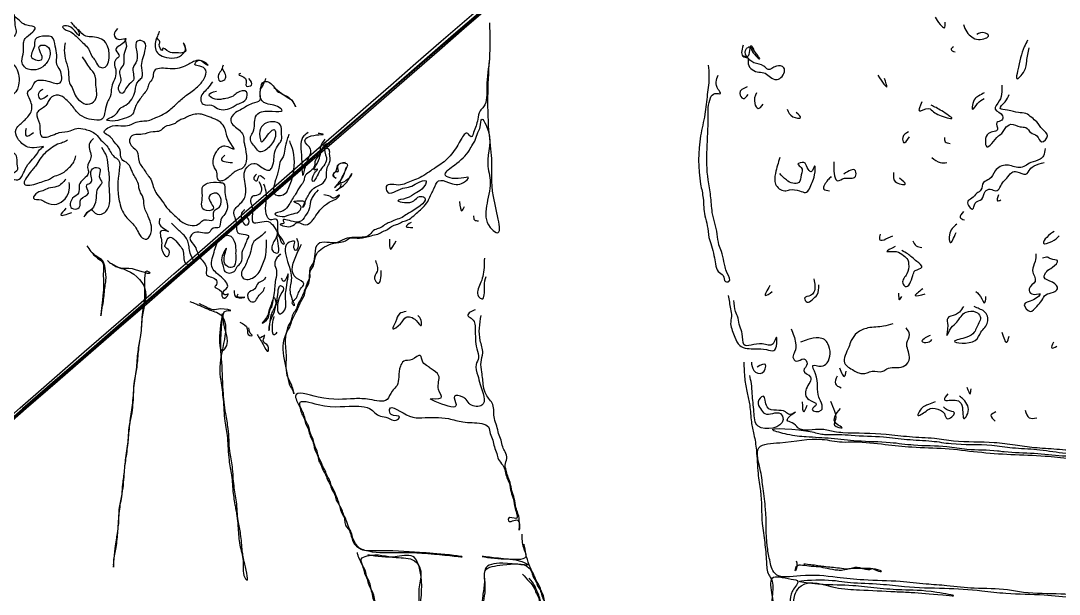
# Model space of a CAD drawing. Header units: metres. Extents: x -179 to 128, y -138 to 141.
# Drawn here: x 44.42 to 75.63, y 49.89 to 67.14 of the extents above; entities that cross this region are included whole.
import ezdxf

# ---------------------------------------------------------------- set-up
doc = ezdxf.new("R2010")
doc.units = ezdxf.units.M

msp = doc.modelspace()

# ---------------------------------------------------------------- linework, layer by layer
for points in [[(70.625, 78.42500000000001), (70.55, 78.30000000000001), (70.325, 78), (70.425, 78), (70.2, 77.75), (70.15, 77.47500000000001), (70.4, 77.80000000000001), (70.47500000000001, 77.875), (70.25, 77.60000000000001), (70.15, 77.5), (70.25, 77.75), (70.5, 78.05000000000001), (70.5, 78.05000000000001), (70.425, 78), (70.525, 78.25)], [(44.175000000000004, 67.45), (44.225, 67.22500000000001), (44.25, 66.95), (44.275000000000006, 66.8), (44, 66.5), (43.75, 66.3), (43.6, 66.22500000000001), (43.725, 66), (44, 65.95), (44.275000000000006, 65.72500000000001), (44.35, 65.2), (44.300000000000004, 65.05), (43.875, 64.72500000000001), (43.775000000000006, 64.625), (43.775000000000006, 64.3), (43.85, 64.175), (43.925000000000004, 63.975), (43.900000000000006, 63.825), (43.775000000000006, 63.650000000000006), (43.7, 63.5), (43.5, 63.275000000000006), (43.150000000000006, 63.125), (42.95, 63.050000000000004), (42.775000000000006, 63), (42.800000000000004, 62.75), (42.875, 62.625), (42.925000000000004, 62.475), (43, 62.175000000000004), (43.025000000000006, 61.975), (43.525000000000006, 62.1), (43.35, 62.275000000000006), (43.425000000000004, 62.6), (43.5, 62.725), (43.675000000000004, 63.050000000000004), (43.800000000000004, 63.150000000000006), (44.150000000000006, 63.2), (44.275000000000006, 63.075), (44.300000000000004, 62.825), (44.300000000000004, 62.625), (44.1, 62.475), (44.275000000000006, 62.35), (44.550000000000004, 62.675000000000004), (44.725, 62.925000000000004), (44.900000000000006, 63.125), (45.025000000000006, 63.300000000000004), (45.1, 63.35), (44.900000000000006, 63.325), (44.45, 63.45), (44.325, 63.6), (44.275000000000006, 63.875), (44.400000000000006, 64.025), (44.625, 64.25), (44.725, 64.4), (44.7, 64.75), (44.625, 65), (44.75, 65.125), (44.825, 65.275), (45.225, 65.325), (45.6, 65.275), (45.6, 65.65), (45.5, 65.825), (45.5, 66.10000000000001), (45.45, 66.375), (45.35, 66.65), (45.175000000000004, 66.675), (44.85, 66.575), (44.825, 66.375), (44.75, 66.025), (45.050000000000004, 65.97500000000001), (44.975, 66.375), (45.2, 66.375), (45.300000000000004, 66.175), (45.175000000000004, 65.85000000000001), (45.075, 65.75), (44.525000000000006, 65.75), (44.45, 65.925), (44.5, 66.2), (44.5, 66.47500000000001), (44.550000000000004, 66.60000000000001), (44.775000000000006, 66.8), (44.85, 66.925), (44.6, 67), (44.425000000000004, 67.10000000000001), (44.225, 67.275)], [(71.9, 67.25), (72.05, 67.025), (72.175, 66.925), (72.2, 67.10000000000001)], [(47.325, 66.9), (47.225, 66.72500000000001), (47.375, 66.575), (47.575, 66.60000000000001), (47.5, 66.47500000000001), (47.275000000000006, 66.25), (47.375, 66.075), (47.275000000000006, 65.97500000000001), (47.275000000000006, 65.60000000000001), (47.150000000000006, 65.15), (47.1, 64.85000000000001), (47.025000000000006, 64.7), (46.95, 64.425), (46.85, 64.175), (46.7, 64.15), (46.150000000000006, 64.35000000000001), (45.925000000000004, 64.625), (45.775000000000006, 64.775), (45.550000000000004, 64.9), (45.300000000000004, 64.8), (45.225, 64.675), (45.1, 64.525), (44.975, 64.45), (44.900000000000006, 64.35000000000001), (44.975, 64.05), (45.050000000000004, 63.650000000000006), (45.375, 63.7), (45.575, 63.775000000000006), (45.900000000000006, 63.825), (46.1, 63.900000000000006), (46.35, 63.875), (46.675000000000004, 63.725), (46.825, 63.550000000000004), (47, 63.375), (47.225, 63.050000000000004), (47.35, 62.95), (47.375, 62.650000000000006), (47.375, 61.725), (47.575, 61.25), (47.85, 60.95), (47.95, 60.775000000000006), (48.025000000000006, 60.650000000000006), (48.2, 60.575), (48.300000000000004, 60.675000000000004), (48.25, 61.25), (48.125, 61.575), (48.075, 61.875), (48, 62), (47.95, 62.225), (47.875, 62.400000000000006), (47.775000000000006, 62.575), (47.725, 62.7), (47.625, 62.85), (47.45, 62.975), (47.400000000000006, 63.25), (47.225, 63.5), (47.1, 63.650000000000006), (46.925000000000004, 63.775000000000006), (47.175000000000004, 63.975), (47.5, 63.975), (47.75, 64.025), (47.925000000000004, 64.10000000000001), (48.300000000000004, 64.15), (48.475, 64.22500000000001), (48.7, 64.325), (49, 64.55), (49.275000000000006, 64.8), (49.400000000000006, 64.9), (49.725, 65.15), (49.925000000000004, 65.4), (49.975, 65.65), (49.800000000000004, 65.775), (49.650000000000006, 65.825), (49.75, 65.95), (49.925000000000004, 65.875), (50.050000000000004, 65.8), (49.875, 65.925), (49.650000000000006, 65.925), (49.5, 65.85000000000001), (49.35, 65.775), (49.125, 65.7), (48.825, 65.7), (48.425000000000004, 65.625), (48.375, 65.4), (48.275000000000006, 65.25), (48.225, 65.10000000000001), (48.125, 64.95), (47.925000000000004, 64.675), (47.85, 64.525), (47.775000000000006, 64.325), (47.525000000000006, 64.2), (47.25, 64.125), (47, 64.15), (47.275000000000006, 64.325), (47.400000000000006, 64.5), (47.575, 64.60000000000001), (47.85, 65.025), (47.95, 65.325), (48.050000000000004, 65.425), (48.050000000000004, 65.72500000000001), (48.150000000000006, 66.22500000000001), (48.125, 66.5), (47.925000000000004, 66.525), (47.900000000000006, 66.2), (47.875, 65.875), (47.800000000000004, 65.75), (47.800000000000004, 65.35000000000001), (47.625, 65.175), (47.45, 64.95), (47.35, 65.125), (47.425000000000004, 65.3), (47.400000000000006, 65.65), (47.5, 65.8), (47.525000000000006, 66.125), (47.6, 66.375), (47.550000000000004, 66.575)], [(45.925000000000004, 67.10000000000001), (46.025000000000006, 66.97500000000001), (46.150000000000006, 66.825), (46.175000000000004, 66.7), (45.85, 66.97500000000001), (45.675000000000004, 66.95), (45.75, 66.875), (45.875, 66.825), (46.2, 66.55), (46.475, 66.25), (46.550000000000004, 66.075), (46.650000000000006, 65.95), (46.75, 65.775), (46.875, 65.72500000000001), (46.975, 66.47500000000001), (46.575, 66.65), (46.375, 66.675), (46.150000000000006, 66.875)], [(48.575, 66.825), (48.525000000000006, 66.675), (48.475, 66.55), (48.525000000000006, 66.175), (48.725, 66.05), (49.300000000000004, 66.15), (49.35, 66.4), (49.300000000000004, 66.47500000000001), (49.375, 66.25), (49.050000000000004, 66.175), (48.875, 66.2), (48.675000000000004, 66.3), (48.675000000000004, 66.25), (48.575, 66.425), (48.6, 66.47500000000001), (48.525000000000006, 66.60000000000001)], [(58.5, 67.075), (58.5, 66), (58.425000000000004, 65.15), (58.325, 64.55), (58.225, 64.425), (58.150000000000006, 64.175), (58.1, 63.975), (58.025000000000006, 63.775000000000006), (57.95, 63.650000000000006), (57.85, 63.75), (57.650000000000006, 63.575), (57.550000000000004, 63.400000000000006), (57.225, 62.975), (56.85, 62.7), (56.7, 62.6), (56.475, 62.45), (56.25, 62.35), (56.050000000000004, 62.275000000000006), (55.825, 62.2), (55.400000000000006, 62.150000000000006), (55.425000000000004, 62), (55.900000000000006, 62.1), (56.125, 62.150000000000006), (56.325, 62.25), (56.6, 62.325), (56.475, 62.075), (56.275000000000006, 61.95), (56, 61.800000000000004), (55.75, 61.725), (55.95, 61.675000000000004), (56.225, 61.725), (56.400000000000006, 61.85), (56.550000000000004, 61.825), (56.2, 61.425000000000004), (56.025000000000006, 61.325), (55.875, 61.225), (55.675000000000004, 61.150000000000006), (55.5, 61.075), (55.35, 61), (55.2, 60.900000000000006), (55.050000000000004, 60.85), (54.900000000000006, 60.7), (54.525000000000006, 60.625), (54.225, 60.6), (54.1, 60.550000000000004), (53.925000000000004, 60.475), (53.35, 60.425000000000004), (53.25, 60.125), (53.2, 59.85), (53.1, 59.675000000000004), (53.1, 59.425000000000004), (53.025000000000006, 59.25), (52.975, 59.1), (52.900000000000006, 58.925000000000004), (52.825, 58.75), (52.75, 58.625), (52.7, 58.475), (52.6, 58.325), (52.525000000000006, 58.075), (52.45, 57.95), (52.400000000000006, 57.775000000000006), (52.325, 57.550000000000004), (52.375, 56.75), (52.45, 56.35), (52.5, 56.175000000000004), (52.575, 56.050000000000004), (52.625, 55.925000000000004), (52.6, 56.050000000000004), (52.550000000000004, 56.2), (52.45, 56.400000000000006), (52.400000000000006, 57.025000000000006), (52.375, 57.550000000000004), (52.425000000000004, 57.800000000000004), (52.5, 57.925000000000004), (52.550000000000004, 58.075), (52.625, 58.25), (52.7, 58.400000000000006), (52.775000000000006, 58.550000000000004), (52.825, 58.675000000000004), (52.925000000000004, 58.85), (52.975, 59.050000000000004), (53.075, 59.25), (53.125, 59.625), (53.2, 59.75), (53.275000000000006, 60.050000000000004), (53.675000000000004, 60.400000000000006), (53.975, 60.475), (54.175000000000004, 60.525000000000006), (54.300000000000004, 60.6), (54.6, 60.6), (54.95, 60.675000000000004), (55.150000000000006, 60.725), (55.300000000000004, 60.800000000000004), (55.45, 60.875), (55.6, 60.975), (55.75, 61.025000000000006), (55.900000000000006, 61.1), (56.050000000000004, 61.150000000000006), (56.225, 61.275000000000006), (56.550000000000004, 61.575), (56.675000000000004, 61.75), (56.75, 61.925000000000004), (56.825, 62.075), (56.975, 62.325), (57.275000000000006, 62.275000000000006), (57.725, 62.275000000000006), (57.875, 62.425000000000004), (57.650000000000006, 62.400000000000006), (57.175000000000004, 62.525000000000006), (57.45, 62.800000000000004), (57.900000000000006, 63.25), (58, 63.425000000000004), (58.075, 63.550000000000004), (58.150000000000006, 63.775000000000006), (58.225, 63.95), (58.275000000000006, 64.175), (58.400000000000006, 64), (58.45, 62.825), (58.525000000000006, 62.275000000000006), (58.525000000000006, 60.925000000000004), (58.7, 60.775000000000006), (58.625, 61.85), (58.575, 62.900000000000006), (58.5, 63.7), (58.5, 65.95)], [(72.75, 67.025), (72.85000000000001, 66.8), (73, 66.65), (73.2, 66.575), (73.5, 66.7), (73.375, 66.775), (73.15, 66.72500000000001)], [(74.675, 66.55), (74.575, 66.35000000000001), (74.375, 65.625), (74.35000000000001, 65.4), (74.575, 65.625), (74.65, 65.925), (74.72500000000001, 66.325)], [(45.75, 66.47500000000001), (45.725, 66.25), (45.775000000000006, 65.925), (45.85, 65.60000000000001), (45.900000000000006, 65.22500000000001), (45.975, 65.10000000000001), (46.050000000000004, 64.9), (46.2, 64.72500000000001), (46.425000000000004, 64.625), (46.650000000000006, 64.75), (46.675000000000004, 65.2), (46.625, 65.55), (46.525000000000006, 65.675), (46.400000000000006, 65.85000000000001), (46.275000000000006, 66.05)], [(66.125, 66.4), (66.15, 66.05), (66.275, 66), (66.275, 65.9), (66.55, 65.60000000000001), (66.75, 65.575), (67.075, 65.375), (67.22500000000001, 65.4), (67.35000000000001, 65.72500000000001), (67.125, 65.775), (66.875, 65.675), (66.75, 65.775), (66.45, 65.875), (66.22500000000001, 66.3), (66.325, 66.35000000000001), (66.4, 66.22500000000001), (66.625, 66), (66.575, 66.075), (66.375, 66.375), (66.45, 66.275), (66.4, 66.35000000000001), (66.375, 66.375), (66.25, 66.05), (66.15, 66.075)], [(72.45, 66.35000000000001), (72.375, 66.275), (72.5, 66.2)], [(50.5, 65.8), (50.425000000000004, 65.625), (50.35, 65.47500000000001), (50.400000000000006, 65.325), (50.550000000000004, 65.375), (50.475, 65.7)], [(51.025000000000006, 65.55), (50.975, 65.525), (51.175000000000004, 65.4), (51.2, 65.175), (51.35, 65.2), (51.275000000000006, 65.4)], [(65.075, 65.8), (65.10000000000001, 65.47500000000001), (65.05, 64.925), (64.97500000000001, 64.325), (64.85000000000001, 63.675000000000004), (64.85000000000001, 62.225), (64.925, 61.800000000000004), (64.97500000000001, 61.275000000000006), (65.05, 60.975), (65.10000000000001, 60.625), (65.175, 60.375), (65.25, 60.075), (65.3, 59.825), (65.375, 59.6), (65.525, 59.475), (65.60000000000001, 59.300000000000004), (65.7, 59.300000000000004), (65.65, 59.550000000000004), (65.55, 59.900000000000006), (65.47500000000001, 60.2), (65.4, 60.400000000000006), (65.35000000000001, 60.725), (65.275, 61.050000000000004), (65.2, 61.375), (65.15, 61.875), (65.075, 62.35), (65.075, 64.22500000000001), (65.15, 64.825), (65.275, 64.95), (65.45, 64.95), (65.375, 65.075), (65.375, 65.5)], [(51.775000000000006, 65.4), (51.7, 65.22500000000001), (51.6, 65), (51.6, 64.75), (51.375, 64.65), (51.050000000000004, 64.47500000000001), (50.875, 64.375), (50.725, 64.125), (50.825, 63.975), (51.1, 63.7), (51.125, 63.5), (51.150000000000006, 63.375), (51.075, 62.7), (50.900000000000006, 62.625), (50.650000000000006, 62.425000000000004), (50.475, 62.325), (50.375, 62.325), (50.300000000000004, 62.625), (50.225, 62.75), (50.2, 62.925000000000004), (50.300000000000004, 63.2), (50.550000000000004, 63.375), (50.825, 63.275000000000006), (50.675000000000004, 63.525000000000006), (50.6, 63.725), (50.550000000000004, 63.900000000000006), (50.425000000000004, 64.075), (50.2, 64.2), (50.075, 64.25), (49.85, 64.325), (49.475, 64.275), (49.325, 64.2), (49.2, 64.15), (49, 64.025), (48.75, 63.95), (48.6, 63.825), (48.400000000000006, 63.800000000000004), (48.075, 63.725), (47.725, 63.650000000000006), (47.7, 63.45), (47.900000000000006, 63.225), (47.975, 62.900000000000006), (48.150000000000006, 62.625), (48.25, 62.475), (48.325, 62.375), (48.400000000000006, 62.150000000000006), (48.475, 61.975), (48.625, 61.775000000000006), (48.800000000000004, 61.525000000000006), (49.075, 61.25), (49.325, 61.050000000000004), (49.800000000000004, 61.050000000000004), (49.925000000000004, 61.150000000000006), (50.2, 61.150000000000006), (50.225, 61.425000000000004), (50.375, 61.525000000000006), (50.300000000000004, 61.95), (50.075, 61.85), (50.2, 61.475), (49.925000000000004, 61.45), (49.875, 61.875), (49.900000000000006, 62.175000000000004), (50.025000000000006, 62.25), (50.400000000000006, 62.275000000000006), (50.5, 62.25), (50.550000000000004, 61.975), (50.625, 61.525000000000006), (50.550000000000004, 61.325), (50.425000000000004, 61.150000000000006), (50.375, 60.925000000000004), (50.2, 60.900000000000006), (50.075, 60.775000000000006), (49.650000000000006, 60.775000000000006), (49.5, 60.6), (49.650000000000006, 60.35), (49.725, 60.175000000000004), (49.800000000000004, 60.025000000000006), (50, 59.675000000000004), (50, 59.5), (50.150000000000006, 59.425000000000004), (50.300000000000004, 59.325), (50.275000000000006, 59.175000000000004), (50.25, 59.150000000000006), (50.45, 59), (50.475, 58.825), (50.550000000000004, 58.800000000000004), (50.650000000000006, 58.925000000000004), (50.550000000000004, 58.900000000000006), (50.5, 58.95), (50.625, 59.125), (50.5, 59.375), (50.300000000000004, 59.550000000000004), (50.175000000000004, 59.7), (50.225, 60.175000000000004), (50.425000000000004, 60.6), (50.7, 60.675000000000004), (50.800000000000004, 60.575), (50.875, 60.300000000000004), (50.875, 60.150000000000006), (50.775000000000006, 59.725), (50.625, 59.75), (50.525000000000006, 59.95), (50.6, 60.300000000000004), (50.45, 59.95), (50.5, 59.75), (50.550000000000004, 59.6), (50.825, 59.6), (50.925000000000004, 59.75), (51.025000000000006, 59.85), (51.075, 60.175000000000004), (51.175000000000004, 60.425000000000004), (51.25, 60.6), (51.275000000000006, 60.650000000000006), (51.175000000000004, 60.7), (50.95, 60.75), (50.900000000000006, 61.075), (50.825, 61.425000000000004), (50.925000000000004, 61.550000000000004), (51.150000000000006, 61.825), (51.175000000000004, 62.175000000000004), (51.175000000000004, 62.675000000000004), (51.425000000000004, 62.85), (51.75, 62.675000000000004), (51.900000000000006, 62.650000000000006), (51.975, 62.75), (52.025000000000006, 62.975), (52.050000000000004, 63.2), (52.175000000000004, 63.425000000000004), (52.25, 63.550000000000004), (52.25, 63.775000000000006), (52.225, 64), (51.975, 64.10000000000001), (51.650000000000006, 63.95), (51.6, 63.650000000000006), (51.650000000000006, 63.5), (51.800000000000004, 63.650000000000006), (52.050000000000004, 63.85), (52.075, 63.725), (52, 63.5), (51.775000000000006, 63.25), (51.6, 63.2), (51.475, 63.325), (51.35, 63.475), (51.325, 63.650000000000006), (51.400000000000006, 63.800000000000004), (51.475, 64.25), (51.650000000000006, 64.4), (52.25, 64.47500000000001), (52.225, 64.5), (51.800000000000004, 64.65), (51.7, 64.7), (51.625, 65.10000000000001), (51.725, 65.3), (51.85, 65.3), (52.125, 65.025), (52.300000000000004, 64.925), (52.625, 64.65), (52.675000000000004, 64.55), (52.6, 64.7), (52.475, 64.8), (52.25, 64.95), (52.025000000000006, 65.125)], [(50.175000000000004, 65.3), (50.025000000000006, 65.10000000000001), (49.825, 64.775), (49.900000000000006, 64.625), (50.150000000000006, 64.60000000000001), (50.325, 64.5), (50.800000000000004, 64.55), (50.925000000000004, 64.625), (51.1, 64.7), (51.225, 64.9), (51.2, 65), (50.925000000000004, 64.97500000000001), (50.800000000000004, 64.875), (50.575, 64.8), (50.425000000000004, 64.775), (50.2, 64.8), (50.075, 64.9), (50.300000000000004, 65.025)], [(70.175, 65.5), (70.45, 65.15), (70.375, 65.4)], [(45.075, 65.075), (44.95, 64.95), (44.975, 64.8), (45.225, 64.9)], [(66.25, 65.15), (66.025, 64.95), (66.125, 64.8), (66.275, 64.925)], [(66.525, 64.97500000000001), (66.47500000000001, 64.65), (66.575, 64.5), (66.72500000000001, 64.625)], [(73.375, 64.97500000000001), (73.2, 64.875), (73.10000000000001, 64.8), (73.025, 64.47500000000001), (73.175, 64.65), (73.375, 64.8)], [(73.9, 65.2), (73.9, 65), (73.825, 64.72500000000001), (73.7, 64.47500000000001), (73.925, 64.275), (73.9, 64.15), (73.75, 64.075), (73.775, 63.875), (73.5, 63.75), (73.45, 63.35), (73.8, 63.675000000000004), (73.925, 63.775000000000006), (74, 63.900000000000006), (74.175, 64.025), (74.45, 63.95), (74.625, 63.925000000000004), (74.775, 63.775000000000006), (74.95, 63.675000000000004), (75.10000000000001, 63.5), (75.275, 63.675000000000004), (75.125, 63.875), (74.95, 64.10000000000001), (74.8, 64.22500000000001), (74.625, 64.35000000000001), (74.4, 64.375), (74.075, 64.45), (73.85000000000001, 64.5), (74, 64.7), (74.125, 64.925)], [(71.5, 64.7), (71.425, 64.425), (71.7, 64.5), (71.85000000000001, 64.4), (72.025, 64.3), (72.4, 64.2), (72.10000000000001, 64.425), (71.925, 64.525), (71.775, 64.60000000000001)], [(67.45, 64.47500000000001), (67.625, 64.25), (67.85000000000001, 64.22500000000001), (67.72500000000001, 64.375)], [(44.575, 63.900000000000006), (44.575, 63.675000000000004), (44.800000000000004, 63.775000000000006)], [(52.475, 63.725), (52.425000000000004, 63.575), (52.35, 63.275000000000006), (52.300000000000004, 63.050000000000004), (52.225, 62.925000000000004), (52.175000000000004, 62.7), (52.075, 62.35), (52.075, 61.900000000000006), (52.375, 61.95), (52.475, 62.125), (52.550000000000004, 62.325), (52.6, 63.225), (52.5, 63.525000000000006)], [(53.050000000000004, 63.775000000000006), (52.925000000000004, 63.675000000000004), (52.85, 63.1), (52.900000000000006, 62.5), (53, 62.85), (53.050000000000004, 62.975), (53.125, 63.275000000000006), (52.95, 63.525000000000006), (53.075, 63.650000000000006), (53.5, 63.725), (53.35, 63.75)], [(71.10000000000001, 63.800000000000004), (70.925, 63.625), (70.95, 63.475), (71.125, 63.650000000000006)], [(45.825, 63.550000000000004), (45.675000000000004, 63.475), (45.525000000000006, 63.425000000000004), (45.325, 63.300000000000004), (45.025000000000006, 63.025000000000006), (44.900000000000006, 62.825), (44.7, 62.575), (44.525000000000006, 62.225), (44.925000000000004, 62.25), (45.125, 62.325), (45.275000000000006, 62.375), (45.400000000000006, 62.45), (45.6, 62.525000000000006), (45.825, 62.675000000000004), (46.025000000000006, 62.925000000000004), (46.075, 63.075)], [(46.6, 63.6), (46.475, 63.425000000000004), (46.525000000000006, 63.025000000000006), (46.425000000000004, 62.725), (46.45, 62.575), (46.300000000000004, 62.375), (46.175000000000004, 62.2), (46.150000000000006, 61.95), (45.975, 61.800000000000004), (45.95, 61.5), (46.175000000000004, 61.525000000000006), (46.225, 61.775000000000006), (46.45, 61.95), (46.400000000000006, 62.2), (46.525000000000006, 62.275000000000006), (46.525000000000006, 62.6), (46.650000000000006, 62.725), (46.800000000000004, 62.675000000000004), (46.775000000000006, 62.45), (46.85, 62.275000000000006), (46.75, 62.125), (46.675000000000004, 61.75), (46.550000000000004, 61.475), (46.45, 61.400000000000006), (46.35, 61.300000000000004), (46.325, 61.25), (46.525000000000006, 61.45), (46.650000000000006, 61.35), (46.900000000000006, 61.35), (47.025000000000006, 61.475), (47.075, 62.175000000000004), (47.075, 62.525000000000006), (47.050000000000004, 62.7), (47, 63.050000000000004), (46.85, 63.325)], [(53.550000000000004, 63.575), (53.425000000000004, 63.35), (53.375, 63.1), (53.275000000000006, 62.95), (53.225, 62.725), (52.95, 62.45), (52.925000000000004, 62.325), (52.825, 62.175000000000004), (52.675000000000004, 61.925000000000004), (52.575, 61.775000000000006), (52.475, 61.6), (52.300000000000004, 61.425000000000004), (52.050000000000004, 61.325), (52.275000000000006, 61.25), (52.550000000000004, 61.325), (52.775000000000006, 61.400000000000006), (52.825, 61.575), (52.625, 61.7), (52.75, 61.725), (52.85, 61.725), (52.95, 61.675000000000004), (52.900000000000006, 61.525000000000006), (52.975, 61.725), (53.050000000000004, 61.875), (53.225, 62.1), (53.45, 62.225), (53.6, 62.425000000000004), (53.625, 62.725), (53.7, 62.875), (53.7, 63.150000000000006), (53.675000000000004, 63.275000000000006), (53.575, 63.300000000000004), (53.6, 63.025000000000006), (53.550000000000004, 62.825), (53.425000000000004, 62.650000000000006), (53.325, 62.475), (53.2, 62.300000000000004), (53.2, 62.475), (53.325, 62.675000000000004), (53.25, 62.650000000000006), (53.325, 62.85), (53.425000000000004, 63.125), (53.5, 63.325), (53.575, 63.425000000000004), (53.675000000000004, 63.45)], [(72.175, 63.625), (72.2, 63.5), (72.35000000000001, 63.45)], [(50.550000000000004, 63.1), (50.45, 62.975), (50.775000000000006, 62.875)], [(75.2, 63.300000000000004), (75.15, 63.075), (75.05, 62.975), (74.775, 62.875), (74.60000000000001, 62.775000000000006), (74.425, 62.725), (74.05, 62.800000000000004), (73.7, 62.625), (73.525, 62.375), (73.35000000000001, 62.275000000000006), (73.275, 62.050000000000004), (73.15, 61.95), (73, 61.800000000000004), (72.875, 61.7), (73.025, 61.475), (73.10000000000001, 61.650000000000006), (73.3, 61.775000000000006), (73.4, 62), (73.55, 62.075), (73.72500000000001, 62.025000000000006), (73.95, 62.300000000000004), (74.05, 62.400000000000006), (74.2, 62.575), (74.35000000000001, 62.6), (74.625, 62.525000000000006), (74.75, 62.675000000000004), (74.875, 62.775000000000006), (75.175, 62.875)], [(54.175000000000004, 62.875), (53.925000000000004, 62.775000000000006), (53.875, 62.6), (53.800000000000004, 62.475), (53.900000000000006, 62.400000000000006), (53.85, 62.425000000000004), (53.875, 62.6), (53.95, 62.6), (53.95, 62.775000000000006), (54.225, 62.825), (54.175000000000004, 62.650000000000006), (54.050000000000004, 62.375), (53.85, 62.125), (54.025000000000006, 62.25), (53.95, 62.050000000000004), (53.900000000000006, 62.025000000000006), (54.025000000000006, 62.125), (54.275000000000006, 62.375), (54.375, 62.550000000000004), (54.25, 62.375), (54.025000000000006, 62.275000000000006), (54.150000000000006, 62.575), (54.2, 62.725)], [(67.22500000000001, 63.025000000000006), (67.10000000000001, 62.550000000000004), (67.10000000000001, 62.225), (67.375, 62.025000000000006), (67.525, 62.050000000000004), (67.825, 62.025000000000006), (68, 61.975), (68.2, 62.275000000000006), (68.275, 62.5), (68.275, 62.775000000000006), (68.175, 62.6), (68.05, 62.725), (67.95, 62.875), (67.775, 62.825), (67.875, 62.725), (67.875, 62.5), (67.8, 62.275000000000006), (67.625, 62.25), (67.425, 62.35), (67.22500000000001, 62.550000000000004)], [(68.85000000000001, 62.900000000000006), (68.85000000000001, 62.75), (68.97500000000001, 62.325), (69.175, 62.400000000000006), (69.5, 62.45), (69.5, 62.625), (69.15, 62.525000000000006)], [(71.8, 63.025000000000006), (72.05, 62.875), (72.25, 62.875)], [(51.5, 62.525000000000006), (51.425000000000004, 62.375), (51.5, 62.325), (51.575, 62.475), (51.75, 62.375)], [(68.775, 62.45), (68.675, 62.35), (68.55, 62.075), (68.72500000000001, 62.025000000000006)], [(70.65, 62.575), (70.7, 62.300000000000004), (71, 62.225), (70.825, 62.400000000000006)], [(45.775000000000006, 62.375), (45.5, 62.150000000000006), (45.25, 62.1), (45.075, 62.025000000000006), (44.925000000000004, 61.975), (44.800000000000004, 61.800000000000004), (45.025000000000006, 61.75), (45.175000000000004, 61.675000000000004), (45.5, 61.625), (45.875, 62.050000000000004), (45.875, 62.275000000000006)], [(51.575, 62.300000000000004), (51.650000000000006, 62.050000000000004), (51.550000000000004, 61.900000000000006), (51.375, 61.85), (51.325, 61.7), (51.375, 61.525000000000006), (51.400000000000006, 61.075), (51.85, 61.1), (52.025000000000006, 60.95), (52.125, 60.725), (52.025000000000006, 60.5), (52, 60.2), (52.1, 60.150000000000006), (52.125, 60.6), (52.125, 60.7), (52.2, 60.6), (52.275000000000006, 60.45), (52.325, 60.425000000000004), (52.25, 60.6), (52.150000000000006, 60.775000000000006), (52.075, 61.175000000000004), (51.925000000000004, 61.150000000000006), (51.825, 61.25), (51.800000000000004, 61.925000000000004), (51.725, 62.225)], [(53.35, 62.050000000000004), (53.175000000000004, 61.825), (53.125, 61.7), (53.075, 61.45), (53, 61.325), (52.85, 61.125), (52.6, 61.1), (52.300000000000004, 61.125), (52.325, 61.050000000000004), (52.225, 61.025000000000006), (52.525000000000006, 60.95), (52.725, 61.075), (52.975, 61), (53.175000000000004, 61.125), (53.25, 61.225), (53.6, 61.625), (53.775000000000006, 61.725), (53.95, 61.825), (54, 61.900000000000006), (53.825, 61.800000000000004), (53.725, 61.85), (53.525000000000006, 61.900000000000006)], [(73.8, 61.900000000000006), (73.775, 61.725), (73.875, 61.75)], [(45.775000000000006, 61.5), (45.625, 61.300000000000004), (45.95, 61.375)], [(57.6, 61.7), (57.675000000000004, 61.425000000000004), (57.75, 61.550000000000004)], [(48.6, 61.2), (48.6, 61), (48.85, 60.800000000000004), (48.650000000000006, 60.825), (48.650000000000006, 60.5), (48.650000000000006, 60.300000000000004), (48.825, 60.050000000000004), (48.875, 60.225), (48.75, 60.35), (48.775000000000006, 60.45), (48.875, 60.625), (49.2, 60.375), (49.300000000000004, 60.2), (49.400000000000006, 59.825), (49.6, 59.85), (49.525000000000006, 60.1), (49.45, 60.475), (49.375, 60.625), (49.150000000000006, 60.85), (48.95, 61.050000000000004)], [(51.150000000000006, 61.45), (51.050000000000004, 61.35), (51.225, 61), (51.275000000000006, 61.050000000000004), (51.2, 61.25)], [(58.025000000000006, 61.275000000000006), (58.050000000000004, 61.150000000000006), (58.175000000000004, 61.125)], [(72.75, 61.400000000000006), (72.65, 61.225), (72.775, 61.150000000000006)], [(56.150000000000006, 61.075), (56, 60.95), (56.2, 60.925000000000004)], [(72.55, 61.025000000000006), (72.325, 60.7), (72.35000000000001, 60.475), (72.525, 60.775000000000006)], [(51.775000000000006, 60.800000000000004), (51.625, 60.650000000000006), (51.425000000000004, 60.5), (51.35, 60.325), (51.300000000000004, 60.1), (51.225, 59.925000000000004), (51.150000000000006, 59.75), (51.050000000000004, 59.575), (51.1, 59.400000000000006), (51.425000000000004, 59.425000000000004), (51.675000000000004, 59.775000000000006), (51.75, 59.975), (51.800000000000004, 60.550000000000004)], [(52.7, 60.6), (52.75, 60.375), (52.675000000000004, 60.225), (52.625, 60.35), (52.650000000000006, 60.5), (52.550000000000004, 60.5), (52.550000000000004, 59.400000000000006), (52.525000000000006, 59.2), (52.550000000000004, 58.825), (52.625, 58.575), (52.575, 58.650000000000006), (52.675000000000004, 58.775000000000006), (52.75, 58.925000000000004), (52.825, 59.075), (52.925000000000004, 59.225), (52.7, 59.400000000000006), (52.725, 60.150000000000006), (52.85, 60.425000000000004)], [(55.5, 60.575), (55.525000000000006, 60.275000000000006), (55.7, 60.525000000000006)], [(70.25, 60.725), (70.22500000000001, 60.575), (70.625, 60.675000000000004)], [(75.47500000000001, 60.800000000000004), (75.25, 60.625), (75.15, 60.45), (75.4, 60.5), (75.625, 60.675000000000004)], [(46.400000000000006, 60.375), (46.525000000000006, 60.2), (46.725, 60), (46.875, 59.875), (46.900000000000006, 59.675000000000004), (46.900000000000006, 59.125), (46.875, 58.75), (46.825, 58.275000000000006), (46.85, 58.425000000000004), (46.900000000000006, 58.7), (46.95, 59.150000000000006), (46.975, 59.325), (46.95, 59.7), (46.875, 59.925000000000004), (46.7, 60.050000000000004), (46.525000000000006, 60.2)], [(70.7, 60.35), (70.45, 60.2), (70.72500000000001, 60.2), (70.95, 60.075), (71.075, 59.95), (71.10000000000001, 59.825), (71.05, 59.525000000000006), (70.925, 59.25), (71, 59.150000000000006), (71.22500000000001, 59.475), (71.3, 59.625), (71.5, 59.725), (71.35000000000001, 59.900000000000006), (71.2, 60.025000000000006), (71.075, 60.125), (70.9, 60.225)], [(71.22500000000001, 60.525000000000006), (71.325, 60.375), (71.5, 60.325)], [(47.025000000000006, 59.925000000000004), (47.150000000000006, 59.825), (47.275000000000006, 59.75), (47.5, 59.675000000000004), (48.150000000000006, 59.075), (48.075, 58.300000000000004), (48.025000000000006, 57.75), (47.95, 57.25), (47.900000000000006, 56.725), (47.825, 56.300000000000004), (47.800000000000004, 55.975), (47.75, 55.35), (47.675000000000004, 54.975), (47.625, 54.375), (47.550000000000004, 53.85), (47.5, 53.400000000000006), (47.475, 53.2), (47.45, 52.900000000000006), (47.375, 52.5), (47.35, 52.025000000000006), (47.325, 51.800000000000004), (47.275000000000006, 51.300000000000004), (47.2, 50.875), (47.2, 50.725), (47.25, 51.275000000000006), (47.325, 51.725), (47.375, 52.325), (47.45, 52.825), (47.5, 53.175000000000004), (47.525000000000006, 53.5), (47.575, 54), (47.650000000000006, 54.550000000000004), (47.7, 55.050000000000004), (47.775000000000006, 55.575), (47.825, 56.175000000000004), (47.900000000000006, 56.725), (47.95, 57.25), (48.025000000000006, 57.675000000000004), (48.075, 58.300000000000004), (48.150000000000006, 59.075), (48.25, 59.6), (48.275000000000006, 59.575), (47.775000000000006, 59.675000000000004), (47.425000000000004, 59.7), (47.150000000000006, 59.825)], [(52.225, 60.125), (52.125, 60.025000000000006), (52.050000000000004, 59.825), (52.1, 59.625), (52.075, 59.35), (52.050000000000004, 59.150000000000006), (52.025000000000006, 58.900000000000006), (51.975, 58.7), (51.900000000000006, 58.5), (51.85, 58.325), (51.775000000000006, 58.175000000000004), (51.675000000000004, 58.050000000000004), (51.85, 58.2), (51.900000000000006, 58.425000000000004), (51.975, 58.575), (52.025000000000006, 58.825), (52.075, 58.725), (52.025000000000006, 58.475), (51.95, 58.325), (51.900000000000006, 58.1), (51.875, 57.825), (51.925000000000004, 58.125), (52.025000000000006, 58.35), (52.075, 58.525000000000006), (52.150000000000006, 58.975), (52.225, 59.175000000000004), (52.300000000000004, 59.125), (52.225, 58.900000000000006), (52.225, 58.325), (52.35, 58.45), (52.375, 58.775000000000006), (52.425000000000004, 59.275000000000006), (52.45, 59.525000000000006), (52.325, 59.300000000000004), (52.25, 59.400000000000006)], [(55.075, 59.925000000000004), (55.125, 59.6), (55.050000000000004, 59.375), (55.150000000000006, 59.25), (55.25, 59.625)], [(58.35, 60), (58.300000000000004, 59.45), (58.225, 59.225), (58.175000000000004, 58.85), (58.275000000000006, 58.775000000000006), (58.35, 59.150000000000006), (58.400000000000006, 59.45)], [(74.925, 60.125), (74.9, 59.900000000000006), (74.825, 59.625), (74.9, 59.300000000000004), (74.72500000000001, 59.075), (74.8, 58.925000000000004), (75.05, 58.925000000000004), (74.85000000000001, 58.75), (74.575, 58.6), (74.75, 58.400000000000006), (74.95, 58.550000000000004), (75.10000000000001, 58.725), (75.22500000000001, 58.900000000000006), (75.45, 58.975), (75.575, 59.075), (75.425, 59.275000000000006), (75.175, 59.425000000000004), (75.25, 59.6), (75.425, 59.725), (75.575, 59.925000000000004), (75.375, 59.975), (75.275, 60.025000000000006), (75.125, 60)], [(51.775000000000006, 59.425000000000004), (51.7, 59.325), (51.550000000000004, 59.25), (51.45, 59.075), (51.25, 58.95), (51.325, 58.7), (51.45, 58.7), (51.550000000000004, 58.85), (51.675000000000004, 58.975), (51.75, 59.125)], [(68.25, 59.375), (68.25, 58.975), (68.15, 58.875), (67.97500000000001, 58.800000000000004), (68.05, 58.675000000000004), (68.2, 58.75), (68.35000000000001, 58.900000000000006), (68.4, 59.2)], [(50.825, 59.025000000000006), (50.900000000000006, 58.825), (51.150000000000006, 58.825), (50.925000000000004, 58.85), (50.95, 58.925000000000004)], [(66.925, 59.175000000000004), (66.8, 58.875), (67, 59)], [(71.525, 59.075), (71.3, 58.875), (71.60000000000001, 58.925000000000004)], [(73.125, 59), (73.3, 58.775000000000006), (73.375, 58.650000000000006), (73.425, 58.85)], [(49.5, 58.7), (49.675000000000004, 58.625), (49.800000000000004, 58.575), (50.025000000000006, 58.475), (50.150000000000006, 58.425000000000004), (50.35, 58.35), (50.400000000000006, 56.725), (50.425000000000004, 56.325), (50.5, 55.75), (50.550000000000004, 55.1), (50.625, 54.6), (50.675000000000004, 53.925000000000004), (50.75, 53.475), (50.800000000000004, 52.925000000000004), (50.875, 52.475), (50.95, 51.875), (51, 51.375), (51.1, 50.900000000000006), (51.150000000000006, 50.400000000000006), (51.2, 50.325), (51.150000000000006, 50.800000000000004), (51.075, 51.2), (51.025000000000006, 51.7), (50.95, 52.1), (50.900000000000006, 52.675000000000004), (50.825, 53.150000000000006), (50.775000000000006, 53.725), (50.7, 54.2), (50.650000000000006, 54.875), (50.575, 55.325), (50.5, 56.025000000000006), (50.45, 56.975), (50.425000000000004, 57.400000000000006), (50.475, 58.325), (50.525000000000006, 57.25), (50.550000000000004, 57.275000000000006), (50.5, 58.300000000000004), (50.550000000000004, 58.400000000000006), (50.725, 58.425000000000004), (50.425000000000004, 58.475), (50.2, 58.45), (50.050000000000004, 58.5), (49.900000000000006, 58.575), (49.775000000000006, 58.625)], [(65.675, 58.875), (65.75, 58.475), (65.775, 58.25), (65.75, 58.025000000000006), (65.8, 57.825), (65.875, 57.625), (66.025, 57.375), (66.5, 57.275000000000006), (66.825, 57.25), (67.05, 57.225), (67.125, 57.35), (67.125, 57.625), (67.025, 57.425000000000004), (66.7, 57.425000000000004), (66.15, 57.400000000000006), (66.10000000000001, 57.725), (66.025, 57.95), (65.97500000000001, 58.2), (65.9, 58.400000000000006), (65.85000000000001, 58.725)], [(70.8, 58.95), (70.825, 58.75), (70.9, 58.85)], [(58.075, 58.45), (57.925000000000004, 58.375), (57.85, 58.275000000000006), (57.95, 58.2), (58.075, 57.875), (58.125, 57.275000000000006), (58.175000000000004, 57), (58.1, 56.800000000000004), (58.150000000000006, 56.475), (58.225, 56.2), (58.275000000000006, 55.575), (57.925000000000004, 55.6), (57.800000000000004, 55.75), (57.7, 55.825), (57.45, 55.85), (57.5, 55.6), (56.975, 55.650000000000006), (56.725, 55.775000000000006), (57.050000000000004, 55.800000000000004), (56.975, 56.050000000000004), (56.975, 56.475), (56.75, 56.675000000000004), (56.650000000000006, 56.75), (56.5, 56.875), (56.425000000000004, 57.075), (56.175000000000004, 56.95), (55.925000000000004, 56.900000000000006), (55.825, 56.75), (55.775000000000006, 56.425000000000004), (55.725, 56.175000000000004), (55.575, 56), (55.425000000000004, 55.75), (54.900000000000006, 55.75), (54.45, 55.775000000000006), (53.35, 55.825), (52.675000000000004, 55.85), (52.725, 55.675000000000004), (52.800000000000004, 55.525000000000006), (52.85, 55.35), (52.925000000000004, 55.2), (52.975, 55.025000000000006), (53.050000000000004, 54.875), (53.1, 54.7), (53.175000000000004, 54.525000000000006), (53.225, 54.375), (53.25, 54.25), (53.325, 54.1), (53.375, 53.900000000000006), (53.45, 53.75), (53.5, 53.625), (53.575, 53.5), (53.625, 53.35), (53.7, 53.225), (53.775000000000006, 53.025000000000006), (53.85, 52.900000000000006), (53.900000000000006, 52.725), (53.975, 52.6), (54.025000000000006, 52.425000000000004), (54.1, 52.275000000000006), (54.150000000000006, 52.125), (54.175000000000004, 51.975), (54.25, 51.875), (54.325, 51.725), (54.375, 51.550000000000004), (54.45, 51.400000000000006), (54.75, 51.225), (55.650000000000006, 51.150000000000006), (56.85, 51.1), (57.675000000000004, 51.025000000000006), (57.300000000000004, 51.075), (56.400000000000006, 51.150000000000006), (55.075, 51.2), (54.6, 51.275000000000006), (54.475, 51.425000000000004), (54.400000000000006, 51.575), (54.35, 51.75), (54.275000000000006, 51.900000000000006), (54.2, 52.125), (54.125, 52.275000000000006), (54.075, 52.425000000000004), (54, 52.575), (53.95, 52.725), (53.875, 52.900000000000006), (53.825, 53.025000000000006), (53.75, 53.175000000000004), (53.7, 53.325), (53.625, 53.45), (53.575, 53.6), (53.5, 53.725), (53.45, 53.85), (53.375, 54), (53.325, 54.2), (53.25, 54.375), (53.2, 54.550000000000004), (53.125, 54.725), (53.050000000000004, 54.975), (52.975, 55.125), (52.925000000000004, 55.300000000000004), (52.85, 55.45), (52.800000000000004, 55.625), (53.35, 55.6), (54.575, 55.550000000000004), (54.900000000000006, 55.475), (55.225, 55.25), (55.45, 55.2), (55.7, 55.125), (55.800000000000004, 55.225), (55.550000000000004, 55.300000000000004), (55.5, 55.45), (56.1, 55.25), (56.475, 55.2), (57.275000000000006, 55.175000000000004), (57.7, 55.075), (58.275000000000006, 55.025000000000006), (58.475, 54.925000000000004), (58.525000000000006, 54.725), (58.6, 54.525000000000006), (58.650000000000006, 54.325), (58.725, 54.125), (58.775000000000006, 53.95), (58.900000000000006, 53.775000000000006), (58.975, 53.6), (59.025000000000006, 53.400000000000006), (59.1, 53.225), (59.150000000000006, 52.975), (59.225, 52.75), (59.275000000000006, 52.475), (59.300000000000004, 52.175000000000004), (59.075, 52.175000000000004), (59.075, 52.1), (59.35, 52.125), (59.400000000000006, 51.825), (59.400000000000006, 52.125), (59.300000000000004, 52.5), (59.25, 52.775000000000006), (59.175000000000004, 53), (59.125, 53.25), (59.050000000000004, 53.45), (59, 53.625), (58.975, 53.775000000000006), (59.025000000000006, 53.975), (58.975, 54.175000000000004), (58.900000000000006, 54.325), (58.85, 54.525000000000006), (58.775000000000006, 54.725), (58.725, 54.95), (58.650000000000006, 55.175000000000004), (58.6, 55.6), (58.400000000000006, 55.900000000000006), (58.325, 56.150000000000006), (58.275000000000006, 56.575), (58.25, 56.875), (58.300000000000004, 57.150000000000006), (58.225, 57.525000000000006), (58.25, 58.275000000000006)], [(56, 58.400000000000006), (55.800000000000004, 58.325), (55.675000000000004, 58.075), (55.6, 57.875), (55.825, 58.025000000000006), (56, 58.225), (56.300000000000004, 58.125), (56.45, 57.975), (56.45, 58.125), (56.35, 58.275000000000006)], [(72.75, 58.550000000000004), (72.625, 58.375), (72.5, 58.300000000000004), (72.275, 58.2), (72.275, 57.975), (72.25, 57.675000000000004), (72.375, 57.900000000000006), (72.55, 58.075), (72.675, 58.25), (72.825, 58.375), (73.125, 58.375), (73.25, 58.25), (73.15, 57.925000000000004), (73.075, 57.775000000000006), (72.85000000000001, 57.625), (72.47500000000001, 57.5), (73.10000000000001, 57.525000000000006), (73.275, 57.775000000000006), (73.47500000000001, 58.075), (73.375, 58.400000000000006), (73.22500000000001, 58.475), (73.075, 58.550000000000004)], [(51, 58.075), (51.225, 57.875), (51.300000000000004, 57.675000000000004), (51.375, 57.675000000000004), (51.35, 57.7), (51.275000000000006, 57.900000000000006)], [(52.025000000000006, 58.25), (51.975, 58), (52.025000000000006, 57.7), (52.125, 57.775000000000006)], [(67.575, 57.875), (67.7, 57.45), (67.675, 57.175000000000004), (67.625, 57.025000000000006), (67.72500000000001, 56.900000000000006), (67.95, 56.975), (68.05, 56.825), (67.95, 56.625), (68.15, 56.425000000000004), (68.025, 56.075), (68.10000000000001, 55.75), (68.325, 55.6), (68.2, 55.45), (68.47500000000001, 55.425000000000004), (68.5, 55.575), (68.4, 55.825), (68.3, 56.525000000000006), (68.22500000000001, 56.775000000000006), (68.47500000000001, 56.75), (68.65, 56.85), (68.675, 57.425000000000004), (68.575, 57.550000000000004), (68.4, 57.6), (68.075, 57.550000000000004), (67.85000000000001, 57.475)], [(70.625, 58.025000000000006), (70.35000000000001, 57.95), (69.875, 57.900000000000006), (69.55, 57.75), (69.375, 57.525000000000006), (69.3, 57.325), (69.175, 56.85), (69.45, 56.625), (69.60000000000001, 56.550000000000004), (69.85000000000001, 56.550000000000004), (70, 56.6), (70.325, 56.6), (70.45, 56.675000000000004), (70.875, 56.725), (71.075, 56.85), (71.125, 57.025000000000006), (71.05, 57.45), (71.125, 57.7), (71.025, 57.900000000000006)], [(73.9, 57.775000000000006), (74.05, 57.475), (74.125, 57.650000000000006)], [(51.525000000000006, 57.7), (51.7, 57.400000000000006), (51.85, 57.2), (51.85, 57.35), (51.7, 57.525000000000006), (51.75, 57.675000000000004), (51.625, 57.6)], [(71.75, 57.675000000000004), (71.60000000000001, 57.6), (71.5, 57.5), (71.675, 57.475), (71.8, 57.550000000000004)], [(75.45, 57.475), (75.4, 57.300000000000004), (75.55, 57.35)], [(66.15, 56.875), (66.175, 56.375), (66.25, 55.95), (66.325, 55.575), (66.375, 55.075), (66.45, 54.7), (66.525, 54.225), (66.575, 53.525000000000006), (66.65, 53), (66.7, 52.025000000000006), (66.775, 51.45), (66.825, 50.875), (66.9, 50.475), (66.97500000000001, 50.35), (67, 49.825), (67.05, 48.85), (67.125, 47.675000000000004), (67.125, 47), (67.2, 46.1), (67.25, 44.95), (67.325, 44.050000000000004), (67.4, 43.300000000000004), (67.375, 43.475), (67.325, 44.425000000000004), (67.25, 45.400000000000006), (67.2, 46.550000000000004), (67.125, 47.725), (67.075, 49.2), (67, 49.875), (67, 50.375), (67.575, 50.35), (67.775, 50.275000000000006), (67.7, 50.125), (67.60000000000001, 49.975), (67.55, 49.25), (67.47500000000001, 47.85), (67.47500000000001, 47), (67.4, 45.6), (67.4, 44.175000000000004), (67.425, 44.375), (67.575, 44.5), (67.75, 44.375), (67.95, 44.175000000000004), (68, 43.95), (67.97500000000001, 43.85), (67.95, 43.650000000000006), (67.8, 43.5), (67.675, 43.400000000000006), (67.7, 43.400000000000006), (67.9, 43.525000000000006), (68, 43.6), (68.025, 43.85), (68, 44.125), (67.9, 44.325), (67.775, 44.475), (67.55, 44.550000000000004), (67.45, 45.5), (67.525, 46.95), (67.575, 48.525000000000006), (67.65, 49.725), (67.7, 49.925000000000004), (67.875, 50.150000000000006), (68.9, 50.1), (69.625, 50.025000000000006), (70.7, 49.975), (71.175, 49.95), (72.125, 49.875), (72.45, 49.85), (71.95, 49.95), (70.9, 50.025000000000006), (70.15, 50.075), (69.425, 50.150000000000006), (68.375, 50.2), (67.825, 50.275000000000006), (68.575, 50.325), (69.35000000000001, 50.25), (70.25, 50.2), (70.97500000000001, 50.125), (72.175, 50.075), (73.3, 50), (74.025, 49.925000000000004), (75.175, 49.875), (76.05, 49.800000000000004), (77.30000000000001, 49.75), (78.125, 49.675000000000004), (79.05000000000001, 49.625), (79.80000000000001, 49.550000000000004), (80.875, 49.5), (81.625, 49.425000000000004), (82.72500000000001, 49.375), (83.4, 49.300000000000004), (84.75, 49.25), (85.65, 49.175000000000004), (86.575, 49.125), (87.275, 49.050000000000004), (87.72500000000001, 49.050000000000004), (88.55000000000001, 48.975), (89.575, 48.925000000000004), (90.375, 48.85), (91.325, 48.800000000000004), (92.22500000000001, 48.725), (93.17500000000001, 48.675000000000004), (94.125, 48.6), (94.7, 48.6), (95.5, 48.525000000000006), (96.55000000000001, 48.475), (97.35000000000001, 48.400000000000006), (98.35000000000001, 48.35), (99.35000000000001, 48.275000000000006), (99.625, 48.300000000000004), (98.875, 48.375), (97.75, 48.425000000000004), (97.125, 48.5), (95.92500000000001, 48.550000000000004), (95, 48.625), (93.60000000000001, 48.675000000000004), (92.9, 48.75), (92.05000000000001, 48.800000000000004), (91.22500000000001, 48.875), (89.92500000000001, 48.925000000000004), (89.30000000000001, 49), (88.17500000000001, 49.050000000000004), (87.47500000000001, 49.125), (86.325, 49.175000000000004), (85.67500000000001, 49.25), (84.45, 49.300000000000004), (84.25, 49.325), (83.825, 49.325), (83.15, 49.400000000000006), (82.05000000000001, 49.45), (81.275, 49.525000000000006), (80.275, 49.575), (79.5, 49.650000000000006), (78.47500000000001, 49.7), (77.72500000000001, 49.775000000000006), (76.60000000000001, 49.825), (75.675, 49.900000000000006), (74.55, 49.95), (74.075, 50.025000000000006), (73.075, 50.075), (72.25, 50.150000000000006), (71.625, 50.2), (70.85000000000001, 50.275000000000006), (69.75, 50.325), (68.95, 50.400000000000006), (67.85000000000001, 50.45), (67.075, 50.525000000000006), (66.925, 50.925000000000004), (66.85000000000001, 51.35), (66.8, 52.45), (66.72500000000001, 53.075), (66.65, 53.6), (66.60000000000001, 54.300000000000004), (67.22500000000001, 54.45), (68.5, 54.550000000000004), (69.10000000000001, 54.475), (69.47500000000001, 54.475), (70.4, 54.400000000000006), (71.2, 54.325), (72.2, 54.275000000000006), (73.175, 54.175000000000004), (74.175, 54.1), (75.2, 54.050000000000004), (75.95, 53.975), (76.75, 53.925000000000004), (77, 53.900000000000006), (78.10000000000001, 53.85), (78.80000000000001, 53.775000000000006), (79.95, 53.725), (80.72500000000001, 53.650000000000006), (81.60000000000001, 53.6), (82.375, 53.525000000000006), (83.2, 53.475), (84.125, 53.400000000000006), (83.80000000000001, 53.475), (83.075, 53.550000000000004), (82.075, 53.6), (81.375, 53.675000000000004), (81, 53.675000000000004), (80.25, 53.75), (79.275, 53.800000000000004), (78.55000000000001, 53.875), (77.525, 53.925000000000004), (76.85000000000001, 54), (75.72500000000001, 54.050000000000004), (74.875, 54.125), (73.97500000000001, 54.175000000000004), (73.775, 54.2), (72.85000000000001, 54.25), (72.25, 54.325), (71.25, 54.375), (70.55, 54.45), (69.55, 54.5), (68.775, 54.575), (68.025, 54.625), (67.45, 54.7), (67.025, 54.825), (68.2, 54.775000000000006), (68.575, 54.7), (69, 54.7), (69.375, 54.675000000000004), (70.35000000000001, 54.625), (71.05, 54.550000000000004), (71.8, 54.5), (72.375, 54.425000000000004), (73.60000000000001, 54.375), (74.22500000000001, 54.300000000000004), (74.95, 54.25), (75.72500000000001, 54.150000000000006), (77.05000000000001, 54.1), (77.60000000000001, 54.025000000000006), (78.55000000000001, 53.975), (79.2, 53.95), (79.95, 53.900000000000006), (80.67500000000001, 53.825), (81.60000000000001, 53.775000000000006), (82.10000000000001, 53.7), (83.375, 53.650000000000006), (83.95, 53.575), (84.80000000000001, 53.5), (85.97500000000001, 53.45), (86.72500000000001, 53.375), (87.45, 53.325), (88.17500000000001, 53.25), (89.17500000000001, 53.2), (89.92500000000001, 53.125), (90.65, 53.125), (91.375, 53.050000000000004), (92.125, 53), (92.5, 52.975), (93.275, 52.925000000000004), (94.05000000000001, 52.85), (94.80000000000001, 52.800000000000004), (95.35000000000001, 52.725), (96.575, 52.675000000000004), (97.45, 52.6), (98.15, 52.525000000000006), (98.45, 52.525000000000006), (98.875, 52.5), (99.525, 52.45), (99.95, 52.425000000000004), (99.75, 52.45), (99.45, 52.525000000000006), (98.825, 52.575), (97.55000000000001, 52.650000000000006), (97.125, 52.650000000000006), (96.625, 52.725), (95.575, 52.775000000000006), (95.10000000000001, 52.800000000000004), (94.625, 52.85), (94.075, 52.925000000000004), (93.15, 52.975), (92.42500000000001, 53), (92, 53.050000000000004), (91.4, 53.125), (90.575, 53.175000000000004), (90.025, 53.2), (89.575, 53.2), (89, 53.275000000000006), (87.875, 53.325), (87.2, 53.400000000000006), (86.375, 53.45), (85.72500000000001, 53.525000000000006), (85.15, 53.525000000000006), (85.375, 53.6), (85.65, 53.75), (85.17500000000001, 53.725), (85.025, 53.650000000000006), (84.45, 53.650000000000006), (83.80000000000001, 53.725), (83.5, 53.7), (82.15, 53.75), (81.65, 53.825), (80.72500000000001, 53.875), (80, 53.95), (79.15, 54), (78.775, 54.025000000000006), (78.42500000000001, 54.025000000000006), (77.7, 54.1), (77.075, 54.2), (76.575, 54.2), (76.3, 54.225), (75.9, 54.225), (75.55, 54.25), (74.875, 54.300000000000004), (74.3, 54.375), (73.675, 54.45), (72.45, 54.5), (71.875, 54.575), (71.125, 54.625), (70.425, 54.7), (69.125, 54.75), (68.875, 54.775000000000006), (68.5, 54.85), (67.775, 54.900000000000006), (67.60000000000001, 55.050000000000004), (67.45, 55.125), (67.7, 55.375), (67.525, 55.300000000000004), (67.4, 55.375), (67.125, 55.425000000000004), (66.85000000000001, 55.525000000000006), (66.72500000000001, 55.85), (66.575, 55.675000000000004), (66.65, 55.475), (66.775, 55.325), (67.25, 55.325), (67.325, 55.150000000000006), (66.575, 54.95), (66.45, 55.375), (66.4, 55.925000000000004), (66.375, 56.225), (66.325, 56.475)], [(66.375, 56.875), (66.45, 56.625), (66.7, 56.550000000000004), (66.8, 56.800000000000004), (66.55, 56.725)], [(69.025, 56.7), (69.175, 56.45), (69.22500000000001, 56.6)], [(68.95, 56.45), (68.9, 56.225), (69.075, 56.1)], [(72.275, 55.925000000000004), (72.175, 55.75), (72.55, 55.725), (72.7, 55.575), (72.775, 55.175000000000004), (72.875, 55.325), (72.75, 55.75), (72.625, 55.85)], [(72.85000000000001, 56.125), (72.95, 55.925000000000004), (72.97500000000001, 56.075)], [(67.9, 55.675000000000004), (67.95, 55.375), (68.05, 55.575)], [(68.75, 55.7), (68.875, 55.400000000000006), (68.9, 55.150000000000006), (68.875, 54.975), (69.10000000000001, 54.900000000000006), (68.925, 55.025000000000006), (69.05, 55.475)], [(71.9, 55.675000000000004), (71.7, 55.6), (71.575, 55.550000000000004), (71.45, 55.425000000000004), (71.375, 55.275000000000006), (71.625, 55.400000000000006), (71.75, 55.475), (72.05, 55.425000000000004), (72.175, 55.325), (72.25, 55.175000000000004), (72.47500000000001, 55.35), (72.275, 55.425000000000004), (72.15, 55.525000000000006)], [(73.72500000000001, 55.375), (73.575, 55.275000000000006), (73.7, 55.1)], [(74.60000000000001, 55.425000000000004), (74.72500000000001, 55.2), (74.95, 55.2)], [(59.475, 51.7), (59.525000000000006, 51.300000000000004), (59.6, 51.050000000000004), (59.075, 50.95), (58.300000000000004, 51.025000000000006), (58.650000000000006, 50.975), (59.400000000000006, 50.900000000000006), (59.650000000000006, 50.800000000000004), (58.900000000000006, 50.825), (58.375, 50.650000000000006), (58.35, 50.25), (58.300000000000004, 49.85), (58.275000000000006, 49.550000000000004), (58.225, 47.875), (58.150000000000006, 46.925000000000004), (58.1, 45.375), (58.025000000000006, 44.625), (57.975, 42.525000000000006), (57.900000000000006, 41.400000000000006), (57.85, 39.75), (57.775000000000006, 38.575), (57.775000000000006, 37.725), (57.75, 37.375), (57.800000000000004, 36.975), (57.875, 36.7), (57.925000000000004, 36.325), (58, 36.050000000000004), (58.050000000000004, 35.7), (58.125, 35.425000000000004), (58.175000000000004, 35.075), (58.25, 34.825), (58.300000000000004, 34.475), (58.375, 34.175000000000004), (58.425000000000004, 33.75), (58.5, 33.45), (58.550000000000004, 33.050000000000004), (58.625, 32.7), (58.675000000000004, 32.225), (58.75, 31.875), (58.800000000000004, 31.450000000000003), (58.875, 31.075000000000003), (58.925000000000004, 30.6), (59, 30.25), (59.050000000000004, 29.725), (59.125, 29.325000000000003), (59.175000000000004, 28.85), (59.25, 28.525000000000002), (59.300000000000004, 28.075000000000003), (59.375, 27.725), (59.425000000000004, 27.25), (59.5, 26.900000000000002), (59.550000000000004, 26.475), (59.625, 26.150000000000002), (59.675000000000004, 25.675), (59.75, 25.35), (59.800000000000004, 24.85), (59.875, 24.6), (59.925000000000004, 24.075000000000003), (60, 23.700000000000003), (60.050000000000004, 23.200000000000003), (60.125, 22.8), (60.175000000000004, 22.25), (60.25, 21.85), (60.300000000000004, 21.3), (60.375, 20.925), (60.425000000000004, 20.325000000000003), (60.5, 19.900000000000002), (60.550000000000004, 19.325000000000003), (60.625, 18.900000000000002), (60.675000000000004, 18.325), (60.75, 17.85), (60.800000000000004, 17.325), (60.875, 16.900000000000002), (60.925000000000004, 16.25), (61, 15.850000000000001), (61.050000000000004, 15.225000000000001), (61.125, 14.8), (61.175000000000004, 14.05), (61.25, 13.55), (61.300000000000004, 12.525), (61.275000000000006, 11.625), (61.275000000000006, 11.325000000000001), (61.300000000000004, 11.075000000000001), (61.300000000000004, 8.925), (61.325, 8.4), (61.375, 7.625), (61.300000000000004, 10.450000000000001), (61.300000000000004, 11.375), (61.325, 11.625), (61.325, 12.8), (61.300000000000004, 13), (61.25, 13.75), (61.175000000000004, 14.4), (61.125, 15), (61.050000000000004, 15.475000000000001), (61, 16.075), (60.925000000000004, 16.5), (60.875, 17.125), (60.800000000000004, 17.5), (60.75, 18.125), (60.675000000000004, 18.6), (60.625, 19.125), (60.550000000000004, 19.55), (60.5, 20.150000000000002), (60.425000000000004, 20.575000000000003), (60.375, 21.1), (60.300000000000004, 21.5), (60.25, 22.075000000000003), (60.175000000000004, 22.475), (60.125, 23.025000000000002), (60.050000000000004, 23.400000000000002), (60, 23.925), (59.925000000000004, 24.275000000000002), (59.875, 24.775000000000002), (59.800000000000004, 25.125), (59.75, 25.55), (59.675000000000004, 25.875), (59.625, 26.3), (59.550000000000004, 26.650000000000002), (59.5, 27.125), (59.425000000000004, 27.450000000000003), (59.375, 27.900000000000002), (59.300000000000004, 28.25), (59.25, 28.700000000000003), (59.175000000000004, 29.05), (59.125, 29.525000000000002), (59.050000000000004, 29.950000000000003), (59, 30.450000000000003), (58.925000000000004, 30.8), (58.875, 31.275000000000002), (58.800000000000004, 31.625), (58.75, 32.075), (58.675000000000004, 32.4), (58.625, 32.875), (58.550000000000004, 33.225), (58.5, 33.625), (58.425000000000004, 33.925000000000004), (58.375, 34.325), (58.300000000000004, 34.6), (58.25, 34.975), (58.175000000000004, 35.225), (58.125, 35.550000000000004), (58.050000000000004, 35.825), (58, 36.2), (57.925000000000004, 36.5), (57.875, 36.85), (57.800000000000004, 37.125), (57.75, 37.45), (57.800000000000004, 37.800000000000004), (57.800000000000004, 38.550000000000004), (57.875, 39.7), (57.925000000000004, 41.375), (58, 42.5), (58.050000000000004, 44.45), (58.125, 45.35), (58.175000000000004, 46.900000000000006), (58.25, 47.85), (58.300000000000004, 49.525000000000006), (58.375, 50.2), (58.375, 50.6), (58.900000000000006, 50.775000000000006), (59.7, 50.675000000000004), (59.775000000000006, 50.550000000000004), (59.825, 50.400000000000006), (59.900000000000006, 50.275000000000006), (59.95, 50.150000000000006), (60.025000000000006, 50.025000000000006), (60.075, 49.85), (60.150000000000006, 49.675000000000004), (60.2, 49.475), (60.275000000000006, 49.275000000000006), (60.325, 49), (60.150000000000006, 48.925000000000004), (59.875, 48.75), (59.800000000000004, 48.575), (59.825, 48.45), (59.875, 48.325), (60.025000000000006, 48.175000000000004), (59.95, 48.275000000000006), (59.875, 48.425000000000004), (59.85, 48.575), (59.900000000000006, 48.725), (60.125, 48.900000000000006), (60.325, 48.875), (60.400000000000006, 48.675000000000004), (60.45, 48.45), (60.550000000000004, 48.225), (60.575, 48.225), (60.5, 48.45), (60.425000000000004, 48.650000000000006), (60.375, 48.875), (60.300000000000004, 49.25), (60.25, 49.475), (60.175000000000004, 49.650000000000006), (60.125, 49.85), (60.050000000000004, 50.025000000000006), (59.975, 50.2), (59.900000000000006, 50.325), (59.85, 50.45), (59.775000000000006, 50.6), (59.7, 50.775000000000006), (59.6, 51.1), (59.550000000000004, 51.400000000000006)], [(54.525000000000006, 51.150000000000006), (54.550000000000004, 51.050000000000004), (54.625, 50.875), (54.7, 50.7), (54.75, 50.525000000000006), (54.825, 50.35), (54.875, 50.175000000000004), (54.95, 50), (55, 49.775000000000006), (55.075, 49.6), (55.125, 49.35), (55.2, 49.2), (55.25, 48.975), (55.325, 48.775000000000006), (55.375, 48.5), (55.45, 48.300000000000004), (55.5, 48.025000000000006), (55.575, 47.825), (55.625, 47.6), (55.7, 47.375), (55.75, 47.075), (55.825, 46.825), (55.875, 46.525000000000006), (55.95, 46.300000000000004), (56, 46), (56.075, 45.775000000000006), (56.125, 45.400000000000006), (56.2, 45.150000000000006), (56.25, 44.85), (56.325, 44.625), (56.375, 44.2), (56.45, 44), (56.5, 43.625), (56.575, 43.35), (56.625, 42.975), (56.7, 42.7), (56.75, 42.275000000000006), (56.825, 42), (56.875, 41.550000000000004), (56.95, 41.325), (57, 40.975), (57.075, 40.650000000000006), (57.125, 40.325), (57.2, 39.975), (57.275000000000006, 39.675000000000004), (57.325, 39.325), (57.400000000000006, 39.125), (57.425000000000004, 39.075), (57.375, 39.325), (57.300000000000004, 39.650000000000006), (57.25, 39.975), (57.175000000000004, 40.225), (57.125, 40.6), (57.050000000000004, 40.875), (57, 41.25), (56.925000000000004, 41.5), (56.875, 41.925000000000004), (56.800000000000004, 42.2), (56.75, 42.575), (56.675000000000004, 42.875), (56.625, 43.225), (56.550000000000004, 43.525000000000006), (56.5, 43.900000000000006), (56.425000000000004, 44.175000000000004), (56.375, 44.525000000000006), (56.300000000000004, 44.775000000000006), (56.25, 45.1), (56.175000000000004, 45.325), (56.275000000000006, 45.35), (56.225, 46.050000000000004), (56.25, 46.400000000000006), (56.25, 46.800000000000004), (56.225, 46.425000000000004), (56.2, 46.075), (56.125, 45.675000000000004), (56.050000000000004, 45.925000000000004), (56, 46.225), (55.925000000000004, 46.45), (55.875, 46.725), (55.800000000000004, 47), (55.75, 47.35), (55.725, 47.525000000000006), (55.95, 47.575), (56.225, 47.675000000000004), (56.225, 47.175000000000004), (56.25, 47), (56.300000000000004, 47.525000000000006), (56.325, 47.675000000000004), (55.95, 47.650000000000006), (55.800000000000004, 47.6), (55.650000000000006, 47.650000000000006), (55.6, 47.875), (55.525000000000006, 48.050000000000004), (55.800000000000004, 48.175000000000004), (55.575, 48.275000000000006), (55.45, 48.375), (55.400000000000006, 48.6), (55.325, 48.825), (55.275000000000006, 49.050000000000004), (55.2, 49.25), (55.150000000000006, 49.45), (55.075, 49.650000000000006), (55.025000000000006, 49.875), (54.95, 50.050000000000004), (54.900000000000006, 50.25), (54.825, 50.400000000000006), (54.775000000000006, 50.6), (54.7, 50.75), (54.650000000000006, 50.95), (54.825, 51.050000000000004), (55.7, 51), (56.25, 50.900000000000006), (56.425000000000004, 50.650000000000006), (56.400000000000006, 50.175000000000004), (56.375, 49.95), (56.375, 49.625), (56.35, 49.45), (56.35, 48.825), (56.35, 48.75), (56.375, 48.6), (56.375, 48.925000000000004), (56.400000000000006, 49.35), (56.45, 50.425000000000004), (56.35, 50.825), (56.25, 51), (55.725, 51.025000000000006), (54.85, 51.075)], [(67.72500000000001, 50.900000000000006), (67.72500000000001, 50.650000000000006), (67.7, 50.6), (67.72500000000001, 50.725), (67.85000000000001, 50.775000000000006), (68.10000000000001, 50.75), (68.4, 50.725), (68.65, 50.675000000000004), (68.97500000000001, 50.625), (69.125, 50.625), (69.375, 50.675000000000004), (69.625, 50.675000000000004), (70.05, 50.650000000000006), (70.25, 50.575), (70.275, 50.575), (70.10000000000001, 50.650000000000006), (69.875, 50.625), (69.55, 50.7), (69.275, 50.650000000000006), (69.025, 50.675000000000004), (68.55, 50.725), (68.375, 50.75), (67.95, 50.800000000000004)], [(59.5, 50.5), (59.7, 50.275000000000006), (59.85, 50.075), (59.900000000000006, 49.95), (59.975, 49.800000000000004), (60.025000000000006, 49.625), (60.1, 49.45), (60.1, 49.300000000000004), (60.2, 49.2), (60.125, 49.475), (60.050000000000004, 49.650000000000006), (60, 49.825), (59.925000000000004, 50), (59.875, 50.125), (59.7, 50.375)]]:
    msp.add_spline(points, degree=3)

doc.saveas('drawing.dxf')
